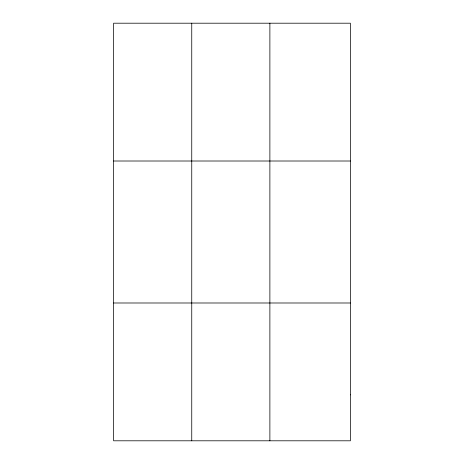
<?xml version="1.0" encoding="UTF-8"?>
<svg xmlns="http://www.w3.org/2000/svg" width="464" height="464" viewBox="0 0 464 464"><rect width="100%" height="100%" fill="white"/><g stroke="black" fill="none" stroke-linecap="round" stroke-linejoin="round"><path stroke-width="0.7" d="M191.748 23.2L191.748 440.8M269.88 23.2L269.88 440.8M113.622 161.008L350.378 161.008M113.622 302.992L350.378 302.992M350.378 394.864L350.378 440.8L113.622 440.8L113.622 23.2L350.378 23.2L350.378 394.864"/></g></svg>
